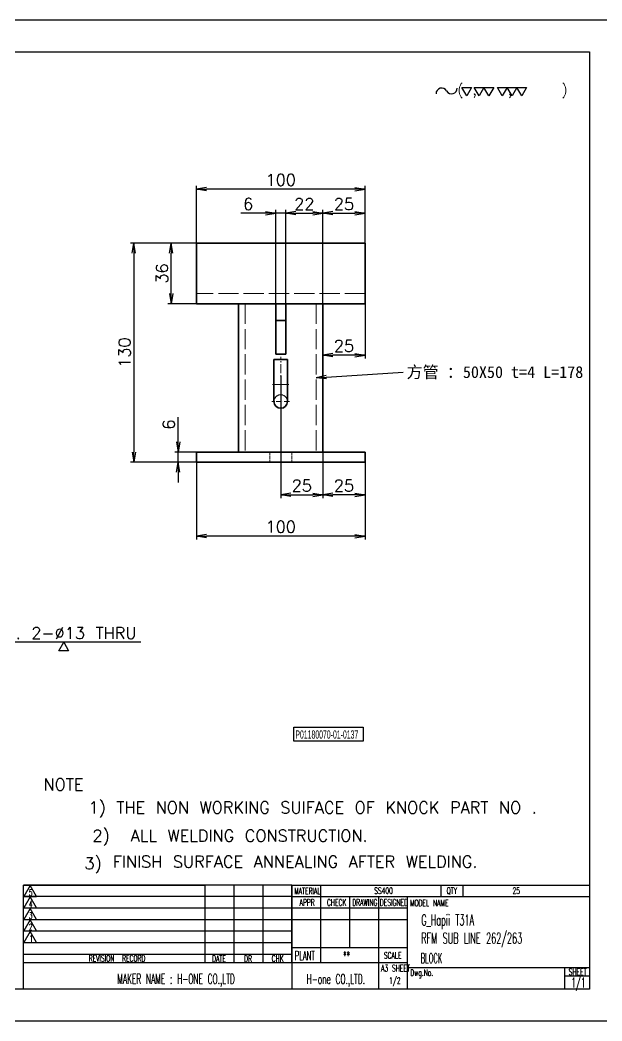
# Model space of a CAD drawing. Header units: inches. Extents: x 21 to 8642, y -3779 to 2137.
# Drawn here: x 7961 to 8306, y 19 to 613 of the extents above; entities that cross this region are included whole.
import ezdxf

# ---------------------------------------------------------------- set-up
doc = ezdxf.new("R2010")
doc.units = ezdxf.units.IN
doc.header["$MEASUREMENT"] = 0
for name, pattern in [('CENTER-HOKUTO', [23, 20, -1, 1, -1]), ('DASHDOT', [18.5, 12, -3, 0.5, -3]), ('DASHED', [15, 12, -3]), ('HIDDEN-HOKUTO', [3.8, 2.5, -1.3])]:
    doc.linetypes.add(name, pattern=pattern)
doc.layers.add('AM_7', color=2, linetype='CENTER-HOKUTO', lineweight=30)
doc.layers.add('AM_HID', color=1, linetype='HIDDEN-HOKUTO', lineweight=25)
for name, color, linetype in [('list', 3, 'Continuous'), ('title_frame', 7, 'Continuous'), ('word_dim', 253, 'Continuous')]:
    doc.layers.add(name, color=color, linetype=linetype)
doc.styles.add('MX_NOTE_STANDARD', font='txt.shx', dxfattribs={"bigfont": 'bigfont.shx'})
doc.styles.get("Standard").update_dxf_attribs({"font": 'txt', "bigfont": 'gbcbig.shx'})
doc.dimstyles.new('STANDARD 1-2', dxfattribs={"dimscale": 2, "dimtxt": 3.5, "dimasz": 3, "dimexe": 1, "dimexo": 0, "dimgap": 1, "dimtad": 3, "dimdsep": 46, "dimtxsty": 'Standard', "dimblk1": 'OPEN', "dimblk2": 'OPEN', "dimsah": 1, "dimcen": 0, "dimclrd": 256, "dimclre": 256, "dimclrt": 3, "dimazin": 2, "dimtfac": 1, "dimtmove": 0, "dimatfit": 3, "dimldrblk": 'OPEN', "dimfxl": 1, "dimtolj": 1, "dimlwd": 25, "dimlwe": 25, "dimarcsym": 0})
doc.dimstyles.new('STANDARD1-2$3', dxfattribs={"dimscale": 2, "dimtxt": 3.5, "dimasz": 3, "dimexe": 1, "dimexo": 0, "dimgap": 1, "dimtad": 3, "dimtoh": 1, "dimdsep": 46, "dimtxsty": 'Standard', "dimblk1": 'OPEN', "dimblk2": 'OPEN', "dimsah": 1, "dimcen": 0, "dimclrd": 256, "dimclre": 256, "dimclrt": 3, "dimadec": 0, "dimazin": 0, "dimtfac": 1, "dimtofl": 0, "dimtmove": 0, "dimatfit": 3, "dimldrblk": 'OPEN', "dimfxl": 1, "dimtolj": 1, "dimtzin": 0, "dimarcsym": 0})

# ---------------------------------------------------------------- blocks, each defined once
blk = doc.blocks.new('_Open')
at = {"color": 0, "lineweight": -2}
for p, q in [((-1, 0.167), (0, 0)), ((-1, -0.167), (0, 0)), ((0, 0), (-1, 0))]:
    blk.add_line(p, q, dxfattribs=at)
blk = doc.blocks.new('*D180')
at = {"lineweight": 25, "transparency": 16777216}
for p, q in [((8118.42, 444.53), (8118.42, 500.22)), ((8140.42, 444.53), (8140.42, 500.22)), ((8124.42, 498.22), (8134.42, 498.22))]:
    blk.add_line(p, q, dxfattribs=at)
at = {"layer": 'DEFPOINTS', "color": 0, "transparency": 16777216}
for p in [(8140.42, 498.22), (8118.42, 444.53), (8140.42, 444.53)]:
    blk.add_point(p, dxfattribs=at)
at = {"lineweight": 25, "transparency": 16777216, "xscale": 6, "yscale": 6, "zscale": 6, "rotation": 180}
blk.add_blockref('_Open', (8118.42, 498.22), dxfattribs=at)
at = {"lineweight": 25, "transparency": 16777216, "xscale": 6, "yscale": 6, "zscale": 6}
blk.add_blockref('_Open', (8140.42, 498.22), dxfattribs=at)
at = {"color": 3, "transparency": 16777216, "insert": (8129.42, 503.72), "char_height": 7, "attachment_point": 5}
blk.add_mtext('\\A1;22', dxfattribs=at)
blk = doc.blocks.new('*D181')
at = {"lineweight": 25, "transparency": 16777216}
for p, q in [((8112.42, 444.53), (8112.42, 500.22)), ((8118.42, 444.53), (8118.42, 500.22)), ((8106.42, 498.22), (8091.76, 498.22)), ((8118.42, 498.22), (8112.42, 498.22)), ((8124.42, 498.22), (8130.42, 498.22))]:
    blk.add_line(p, q, dxfattribs=at)
at = {"layer": 'DEFPOINTS', "color": 0, "transparency": 16777216}
for p in [(8118.42, 498.22), (8112.42, 444.53), (8118.42, 444.53)]:
    blk.add_point(p, dxfattribs=at)
at = {"lineweight": 25, "transparency": 16777216, "xscale": 6, "yscale": 6, "zscale": 6}
blk.add_blockref('_Open', (8112.42, 498.22), dxfattribs=at)
at = {"lineweight": 25, "transparency": 16777216, "xscale": 6, "yscale": 6, "zscale": 6, "rotation": 180}
blk.add_blockref('_Open', (8118.42, 498.22), dxfattribs=at)
at = {"color": 3, "transparency": 16777216, "insert": (8096.09, 503.72), "char_height": 7, "attachment_point": 5}
blk.add_mtext('\\A1;6', dxfattribs=at)
blk = doc.blocks.new('*D182')
at = {"lineweight": 25, "transparency": 16777216}
for p, q in [((8065.42, 480.53), (8065.42, 514.52)), ((8159.42, 512.52), (8071.42, 512.52)), ((8165.42, 480.53), (8165.42, 514.52))]:
    blk.add_line(p, q, dxfattribs=at)
at = {"layer": 'DEFPOINTS', "color": 0, "transparency": 16777216}
for p in [(8065.42, 512.52), (8065.42, 480.53), (8165.42, 480.53)]:
    blk.add_point(p, dxfattribs=at)
at = {"lineweight": 25, "transparency": 16777216, "xscale": 6, "yscale": 6, "zscale": 6, "rotation": 180}
blk.add_blockref('_Open', (8065.42, 512.52), dxfattribs=at)
at = {"lineweight": 25, "transparency": 16777216, "xscale": 6, "yscale": 6, "zscale": 6}
blk.add_blockref('_Open', (8165.42, 512.52), dxfattribs=at)
at = {"color": 3, "transparency": 16777216, "insert": (8115.42, 518.02), "char_height": 7, "attachment_point": 5}
blk.add_mtext('\\A1;100', dxfattribs=at)
blk = doc.blocks.new('*D183')
at = {"lineweight": 25, "transparency": 16777216}
for p, q in [((8165.42, 444.53), (8165.42, 411.98)), ((8140.42, 423.99), (8140.42, 411.98)), ((8159.42, 413.98), (8146.42, 413.98))]:
    blk.add_line(p, q, dxfattribs=at)
at = {"layer": 'DEFPOINTS', "color": 0, "transparency": 16777216}
for p in [(8165.42, 444.53), (8140.42, 423.99), (8140.42, 413.98)]:
    blk.add_point(p, dxfattribs=at)
at = {"lineweight": 25, "transparency": 16777216, "xscale": 6, "yscale": 6, "zscale": 6, "rotation": 180}
blk.add_blockref('_Open', (8140.42, 413.98), dxfattribs=at)
at = {"lineweight": 25, "transparency": 16777216, "xscale": 6, "yscale": 6, "zscale": 6}
blk.add_blockref('_Open', (8165.42, 413.98), dxfattribs=at)
at = {"color": 3, "transparency": 16777216, "insert": (8152.92, 419.48), "char_height": 7, "attachment_point": 5}
blk.add_mtext('\\A1;25', dxfattribs=at)
blk = doc.blocks.new('*D184')
at = {"lineweight": 25, "transparency": 16777216}
for p, q in [((8140.42, 356.53), (8140.42, 329.1)), ((8165.42, 350.53), (8165.42, 329.1)), ((8159.42, 331.1), (8146.42, 331.1))]:
    blk.add_line(p, q, dxfattribs=at)
at = {"layer": 'DEFPOINTS', "color": 0, "transparency": 16777216}
for p in [(8140.42, 356.53), (8165.42, 350.53), (8140.42, 331.1)]:
    blk.add_point(p, dxfattribs=at)
at = {"lineweight": 25, "transparency": 16777216, "xscale": 6, "yscale": 6, "zscale": 6, "rotation": 180}
blk.add_blockref('_Open', (8140.42, 331.1), dxfattribs=at)
at = {"lineweight": 25, "transparency": 16777216, "xscale": 6, "yscale": 6, "zscale": 6}
blk.add_blockref('_Open', (8165.42, 331.1), dxfattribs=at)
at = {"color": 3, "transparency": 16777216, "insert": (8152.92, 336.6), "char_height": 7, "attachment_point": 5}
blk.add_mtext('\\A1;25', dxfattribs=at)
blk = doc.blocks.new('*D185')
at = {"lineweight": 25, "transparency": 16777216}
for p, q in [((8065.42, 350.53), (8065.42, 304.7)), ((8165.42, 350.53), (8165.42, 304.7)), ((8159.42, 306.7), (8071.42, 306.7))]:
    blk.add_line(p, q, dxfattribs=at)
at = {"layer": 'DEFPOINTS', "color": 0, "transparency": 16777216}
for p in [(8065.42, 350.53), (8165.42, 350.53), (8065.42, 306.7)]:
    blk.add_point(p, dxfattribs=at)
at = {"lineweight": 25, "transparency": 16777216, "xscale": 6, "yscale": 6, "zscale": 6, "rotation": 180}
blk.add_blockref('_Open', (8065.42, 306.7), dxfattribs=at)
at = {"lineweight": 25, "transparency": 16777216, "xscale": 6, "yscale": 6, "zscale": 6}
blk.add_blockref('_Open', (8165.42, 306.7), dxfattribs=at)
at = {"color": 3, "transparency": 16777216, "insert": (8115.42, 312.2), "char_height": 7, "attachment_point": 5}
blk.add_mtext('\\A1;100', dxfattribs=at)
blk = doc.blocks.new('*D198')
at = {"lineweight": 25, "transparency": 16777216}
for p, q in [((8065.42, 480.53), (8026.33, 480.53)), ((8028.33, 474.53), (8028.33, 356.53)), ((8065.42, 350.53), (8026.33, 350.53))]:
    blk.add_line(p, q, dxfattribs=at)
at = {"layer": 'DEFPOINTS', "color": 0, "transparency": 16777216}
for p in [(8065.42, 480.53), (8028.33, 350.53), (8065.42, 350.53)]:
    blk.add_point(p, dxfattribs=at)
at = {"lineweight": 25, "transparency": 16777216, "xscale": 6, "yscale": 6, "zscale": 6}
for p, rotation in [((8028.33, 480.53), 90), ((8028.33, 350.53), 270)]:
    blk.add_blockref('_Open', p, dxfattribs=dict(at, rotation=rotation))
at = {"color": 3, "transparency": 16777216, "insert": (8022.83, 415.53), "char_height": 7, "attachment_point": 5, "rotation": 90}
blk.add_mtext('\\A1;130', dxfattribs=at)
blk = doc.blocks.new('*D200')
at = {"lineweight": 25, "transparency": 16777216}
for p, q in [((8065.42, 480.53), (8048.49, 480.53)), ((8050.49, 450.53), (8050.49, 474.53)), ((8065.42, 444.53), (8048.49, 444.53))]:
    blk.add_line(p, q, dxfattribs=at)
at = {"layer": 'DEFPOINTS', "color": 0, "transparency": 16777216}
for p in [(8050.49, 480.53), (8065.42, 480.53), (8065.42, 444.53)]:
    blk.add_point(p, dxfattribs=at)
at = {"lineweight": 25, "transparency": 16777216, "xscale": 6, "yscale": 6, "zscale": 6}
for p, rotation in [((8050.49, 480.53), 90), ((8050.49, 444.53), 270)]:
    blk.add_blockref('_Open', p, dxfattribs=dict(at, rotation=rotation))
at = {"color": 3, "transparency": 16777216, "insert": (8044.99, 462.53), "char_height": 7, "attachment_point": 5, "rotation": 90}
blk.add_mtext('\\A1;36', dxfattribs=at)
blk = doc.blocks.new('*D201')
at = {"linetype": 'Continuous', "lineweight": -2, "ltscale": 2, "transparency": 16777216}
for p, q in [((7941.08, 243.62), (7880.75, 210.51)), ((8032.41, 243.62), (7941.08, 243.62))]:
    blk.add_line(p, q, dxfattribs=at)
at = {"layer": 'DEFPOINTS', "color": 0, "linetype": 'Continuous', "ltscale": 2, "transparency": 16777216}
for p in [(7875.49, 207.62), (7864.1, 201.36)]:
    blk.add_point(p, dxfattribs=at)
at = {"linetype": 'Continuous', "lineweight": -2, "ltscale": 2, "transparency": 16777216, "xscale": 6, "yscale": 6, "zscale": 6, "rotation": 208.7602868627807}
blk.add_blockref('_Open', (7875.49, 207.62), dxfattribs=at)
at = {"color": 3, "linetype": 'Continuous', "ltscale": 2, "transparency": 16777216, "insert": (7987.75, 249.12), "char_height": 7, "attachment_point": 5}
blk.add_mtext('\\A1;DR. {\\Fromans,bigfont|c134;2}-{\\Fromans,bigfont|c134;∅13} THRU', dxfattribs=at)
blk = doc.blocks.new('*D204')
at = {"lineweight": 25, "transparency": 16777216}
for p, q in [((8115.42, 401.33), (8115.42, 329.1)), ((8140.42, 356.53), (8140.42, 329.1)), ((8121.42, 331.1), (8134.42, 331.1))]:
    blk.add_line(p, q, dxfattribs=at)
at = {"layer": 'DEFPOINTS', "color": 0, "transparency": 16777216}
for p in [(8115.42, 401.33), (8140.42, 356.53), (8140.42, 331.1)]:
    blk.add_point(p, dxfattribs=at)
at = {"lineweight": 25, "transparency": 16777216, "xscale": 6, "yscale": 6, "zscale": 6, "rotation": 180}
blk.add_blockref('_Open', (8115.42, 331.1), dxfattribs=at)
at = {"lineweight": 25, "transparency": 16777216, "xscale": 6, "yscale": 6, "zscale": 6}
blk.add_blockref('_Open', (8140.42, 331.1), dxfattribs=at)
at = {"color": 3, "transparency": 16777216, "insert": (8127.92, 336.6), "char_height": 7, "attachment_point": 5}
blk.add_mtext('\\A1;25', dxfattribs=at)
blk = doc.blocks.new('*D205')
at = {"lineweight": 25, "transparency": 16777216}
for p, q in [((8054.51, 362.53), (8054.51, 377.19)), ((8065.42, 356.53), (8052.51, 356.53)), ((8054.51, 350.53), (8054.51, 356.53)), ((8065.42, 350.53), (8052.51, 350.53)), ((8054.51, 344.53), (8054.51, 338.53))]:
    blk.add_line(p, q, dxfattribs=at)
at = {"layer": 'DEFPOINTS', "color": 0, "transparency": 16777216}
for p in [(8054.51, 356.53), (8065.42, 356.53), (8065.42, 350.53)]:
    blk.add_point(p, dxfattribs=at)
at = {"lineweight": 25, "transparency": 16777216, "xscale": 6, "yscale": 6, "zscale": 6}
for p, rotation in [((8054.51, 356.53), 270), ((8054.51, 350.53), 90)]:
    blk.add_blockref('_Open', p, dxfattribs=dict(at, rotation=rotation))
at = {"color": 3, "transparency": 16777216, "insert": (8049.01, 372.86), "char_height": 7, "attachment_point": 5, "rotation": 90}
blk.add_mtext('\\A1;6', dxfattribs=at)
blk = doc.blocks.new('*D206')
at = {"lineweight": 25, "transparency": 16777216}
for p, q in [((8140.42, 444.53), (8140.42, 500.22)), ((8165.42, 480.53), (8165.42, 500.22)), ((8146.42, 498.22), (8159.42, 498.22))]:
    blk.add_line(p, q, dxfattribs=at)
at = {"layer": 'DEFPOINTS', "color": 0, "transparency": 16777216}
for p in [(8165.42, 498.22), (8165.42, 480.53), (8140.42, 444.53)]:
    blk.add_point(p, dxfattribs=at)
at = {"lineweight": 25, "transparency": 16777216, "xscale": 6, "yscale": 6, "zscale": 6, "rotation": 180}
blk.add_blockref('_Open', (8140.42, 498.22), dxfattribs=at)
at = {"lineweight": 25, "transparency": 16777216, "xscale": 6, "yscale": 6, "zscale": 6}
blk.add_blockref('_Open', (8165.42, 498.22), dxfattribs=at)
at = {"color": 3, "transparency": 16777216, "insert": (8152.92, 503.72), "char_height": 7, "attachment_point": 5}
blk.add_mtext('\\A1;25', dxfattribs=at)
blk = doc.blocks.new('shiage0')
at = {"layer": 'word_dim', "color": 3, "linetype": 'Continuous'}
for centre, start, end in [((1.69, 0), 30, 180), ((4.61, 1.69), 210, 0)]:
    blk.add_arc(centre, 1.69, start, end, dxfattribs=at)
blk = doc.blocks.new('10')
at = {"layer": 'title_frame', "color": 3, "linetype": 'Continuous'}
for points in [[(9.63, 2.65), (8.18, 5.15), (11.07, 5.15)], [(13.31, 2.65), (11.86, 5.15), (17.64, 5.15), (16.2, 2.65), (14.75, 5.15)], [(20.17, 2.65), (18.73, 5.15), (27.4, 5.15), (25.95, 2.65), (24.51, 5.15), (23.06, 2.65), (21.62, 5.15)]]:
    blk.add_lwpolyline(points, close=True, dxfattribs=at)
blk.add_blockref('shiage0', (0.52, 3.24), dxfattribs=at)
blk.add_text('( ,   ,     )', height=3, dxfattribs=at).set_placement((6.84, 2.97))
blk = doc.blocks.new('shiage1')
at = {"layer": 'word_dim', "color": 3, "linetype": 'Continuous'}
for p, q in [((0, 0), (-1.44, 2.5)), ((-1.44, 2.5), (1.44, 2.5)), ((1.44, 2.5), (0, 0))]:
    blk.add_line(p, q, dxfattribs=at)

msp = doc.modelspace()

# ---------------------------------------------------------------- linework, layer by layer
at = {"color": 7, "lineweight": 35}
for p, q in [((8165.422, 480.527), (8065.422, 480.527)), ((8065.422, 480.527), (8065.422, 444.527)), ((8165.422, 480.527), (8165.422, 444.527)), ((8165.422, 444.527), (8065.422, 444.527)), ((8090.422, 444.527), (8090.422, 356.527)), ((8090.422, 444.527), (8112.422, 444.527)), ((8112.422, 424.527), (8112.422, 444.527)), ((8118.422, 444.527), (8140.422, 444.527)), ((8118.422, 424.527), (8118.422, 444.527)), ((8140.422, 444.527), (8140.422, 356.527)), ((8112.422, 414.527), (8112.422, 424.527)), ((8118.422, 414.527), (8118.422, 424.527)), ((8065.422, 356.527), (8165.422, 356.527)), ((8065.422, 350.527), (8165.422, 350.527))]:
    msp.add_line(p, q, dxfattribs=at)
at = {"color": 7, "lineweight": 35, "ltscale": 0.15}
for p, q in [((8118.422, 444.527), (8112.422, 444.527)), ((8118.422, 434.527), (8112.422, 434.527)), ((8118.422, 414.527), (8112.422, 414.527)), ((8065.422, 356.527), (8065.422, 350.527)), ((8165.422, 356.527), (8165.422, 350.527))]:
    msp.add_line(p, q, dxfattribs=at)
at = {"color": 7, "lineweight": 35, "ltscale": 0.375}
for p, q in [((8111.422, 396.527), (8111.422, 411.527)), ((8119.422, 396.527), (8119.422, 411.527))]:
    msp.add_line(p, q, dxfattribs=at)
at = {"color": 7, "lineweight": 35, "ltscale": 0.2}
msp.add_line((8119.422, 411.527), (8111.422, 411.527), dxfattribs=at)
at = {"color": 7, "lineweight": 35, "ltscale": 0.25}
for p, q in [((8111.422, 386.527), (8111.422, 396.527)), ((8119.422, 386.527), (8119.422, 396.527))]:
    msp.add_line(p, q, dxfattribs=at)
at = {"color": 7, "lineweight": 13, "ltscale": 0.2}
msp.add_line((8119.422, 396.527), (8111.422, 396.527), dxfattribs=at)
at = {"color": 7, "lineweight": 35}
msp.add_arc((8115.422, 386.527), 4, 180.000005, 0, dxfattribs=at)
at = {"layer": 'AM_7', "color": 2, "linetype": 'DASHDOT', "lineweight": 13, "ltscale": 0.45}
msp.add_line((8115.422, 395.027), (8115.422, 413.027), dxfattribs=at)
at = {"layer": 'AM_7', "color": 2, "linetype": 'DASHDOT', "lineweight": 13, "ltscale": 0.240015}
msp.add_line((8120.222, 396.527), (8110.622, 396.527), dxfattribs=at)
at = {"layer": 'AM_7', "color": 2, "linetype": 'DASHDOT', "lineweight": 13, "ltscale": 0.259998}
msp.add_line((8120.622, 386.527), (8110.222, 386.527), dxfattribs=at)
at = {"layer": 'AM_7', "color": 2, "linetype": 'DASHDOT', "lineweight": 13, "ltscale": 0.260001}
msp.add_line((8115.422, 391.728), (8115.422, 381.327), dxfattribs=at)
at = {"layer": 'AM_7', "color": 2, "linetype": 'DASHDOT', "lineweight": 13, "ltscale": 0.180015}
msp.add_line((8115.422, 357.128), (8115.422, 349.927), dxfattribs=at)
at = {"layer": 'AM_HID', "color": 1, "linetype": 'DASHED', "lineweight": 13}
for p, q in [((8165.422, 450.527), (8065.422, 450.527)), ((8094.422, 444.527), (8094.422, 356.527)), ((8136.422, 444.527), (8136.422, 356.527)), ((8090.422, 356.527), (8140.422, 356.527))]:
    msp.add_line(p, q, dxfattribs=at)
at = {"layer": 'AM_HID', "color": 1, "linetype": 'DASHED', "lineweight": 13, "ltscale": 0.15}
for p, q in [((8112.422, 444.527), (8118.422, 444.527)), ((8118.422, 434.527), (8112.422, 434.527)), ((8108.922, 356.527), (8108.922, 350.527)), ((8108.922, 356.527), (8108.922, 350.527)), ((8121.922, 356.527), (8121.922, 350.527)), ((8121.922, 356.527), (8121.922, 350.527))]:
    msp.add_line(p, q, dxfattribs=at)
at = {"layer": 'AM_HID', "color": 1, "linetype": 'DASHED', "lineweight": 13, "ltscale": 0.2}
msp.add_line((8119.422, 396.527), (8111.422, 396.527), dxfattribs=at)
at = {"layer": 'AM_HID', "color": 1, "linetype": 'DASHED', "lineweight": 13}
msp.add_arc((8115.422, 386.527), 4, 0, 180.000005, dxfattribs=at)
at = {"layer": 'title_frame'}
for p, q in [((8123.273, 193.275), (8164.328, 193.275)), ((8123.273, 184.875), (8123.273, 193.275)), ((8164.328, 193.275), (8164.328, 184.875)), ((8164.328, 184.875), (8123.273, 184.875)), ((7962.855, 37.839), (7962.855, 99.579)), ((7962.855, 99.579), (8070.655, 99.579)), ((8122.105, 99.579), (7962.855, 99.579)), ((7966.815, 99.337), (7963.056, 92.826)), ((7970.574, 92.826), (7966.815, 99.337)), ((8070.655, 53.519), (8070.655, 99.579)), ((8087.805, 53.519), (8087.805, 99.579)), ((8087.805, 53.519), (8087.805, 99.579)), ((8104.955, 53.519), (8104.955, 99.579)), ((8104.955, 53.519), (8104.955, 99.579)), ((8122.105, 99.579), (8122.105, 92.719)), ((8122.105, 99.579), (8122.105, 37.839)), ((8122.105, 99.579), (8122.105, 37.839)), ((8122.105, 53.519), (8122.105, 99.579)), ((8122.105, 99.579), (8298.505, 99.579)), ((8139.255, 53.519), (8139.255, 99.579)), ((8210.305, 99.579), (8210.305, 92.719)), ((8223.45, 99.579), (8223.45, 92.719)), ((8070.655, 92.719), (7962.855, 92.719)), ((8122.105, 92.719), (7962.855, 92.719)), ((7963.056, 92.826), (7970.574, 92.826)), ((7966.815, 92.522), (7963.056, 86.01)), ((7970.574, 86.01), (7966.815, 92.522)), ((8122.105, 92.719), (8298.505, 92.719)), ((8156.405, 62.528), (8156.405, 92.719)), ((8173.555, 37.839), (8173.555, 92.719)), ((8190.705, 37.839), (8190.705, 92.719)), ((8070.655, 85.859), (7962.855, 85.859)), ((8122.105, 85.859), (7962.855, 85.859)), ((7963.056, 86.01), (7970.574, 86.01)), ((7966.815, 85.604), (7963.056, 79.092)), ((7970.574, 79.092), (7966.815, 85.604)), ((8190.705, 85.859), (8122.105, 85.859)), ((8070.655, 78.999), (7962.855, 78.999)), ((8122.105, 78.999), (7962.855, 78.999)), ((7963.056, 79.092), (7970.574, 79.092)), ((7966.815, 78.914), (7963.056, 72.403)), ((7970.574, 72.403), (7966.815, 78.914)), ((8190.705, 78.999), (8122.105, 78.999)), ((8070.655, 72.139), (7962.855, 72.139)), ((8122.105, 72.139), (7962.855, 72.139)), ((7963.056, 72.403), (7970.574, 72.403)), ((7966.815, 71.996), (7963.056, 65.485)), ((7970.574, 65.485), (7966.815, 71.996)), ((7963.056, 65.485), (7970.574, 65.485)), ((8070.655, 65.279), (7962.855, 65.279)), ((8122.105, 65.279), (7962.855, 65.279)), ((8122.105, 62.528), (8190.705, 62.528)), ((8070.655, 58.419), (7962.855, 58.419)), ((8122.105, 58.419), (7962.855, 58.419)), ((8122.105, 53.519), (7962.855, 53.519)), ((8190.705, 53.519), (8122.105, 53.519)), ((8190.705, 50.579), (8298.505, 50.579)), ((8283.805, 50.579), (8283.805, 37.839)), ((8283.805, 45.679), (8298.505, 45.679)), ((8298.505, 37.839), (8190.705, 37.839))]:
    msp.add_line(p, q, dxfattribs=at)
at = {"layer": 'title_frame', "color": 4}
msp.add_lwpolyline([(8319.155, 612.914), (7479.155, 612.914), (7479.155, 18.914), (8319.155, 18.914)], close=True, dxfattribs=at)
at = {"layer": 'word_dim'}
msp.add_lwpolyline([(7499.805, 593.989), (8298.505, 593.989), (8298.505, 37.839), (7499.805, 37.839)], close=True, dxfattribs=at)

# ---------------------------------------------------------------- block references
at = {"layer": 'word_dim', "ltscale": 2, "xscale": 2, "yscale": 2, "zscale": 2}
msp.add_blockref('10', (8206.503, 562.643), dxfattribs=at)
at = {"layer": 'word_dim', "color": 3, "linetype": 'Continuous', "ltscale": 2, "xscale": 1.999999999997468, "yscale": 2, "zscale": 1.999999999999693, "rotation": 179.8743576965715}
msp.add_blockref('shiage1', (7986.7, 243.617), dxfattribs=at)

# ---------------------------------------------------------------- texts
at = {"color": 3, "insert": (8190.069, 407.494), "char_height": 7, "attachment_point": 1}
msp.add_mtext('\\A1;{\\fSimSun|b0|i0|c134|p2;方管 ：50X50 t=4 L=178}', dxfattribs=at)
at = {"layer": 'list', "linetype": 'Continuous', "ltscale": 2}
for s, p in [('3) ', (7998.996, 108.959)), ('FINISH SURFACE ANNEALING AFTER WELDING.', (8015.777, 109.956))]:
    msp.add_text(s, height=7, dxfattribs=at).set_placement(p)
at = {"layer": 'title_frame', "color": 3, "style": 'MX_NOTE_STANDARD'}
for s, height, width, p in [('5', 3.759, 0.545, (7966.025, 93.268)), ('MATERIAL', 3.8667, 0.545, (8123.449, 94.116)), ('SS400', 3.8667, 0.545, (8170.852, 94.284)), ('QTY', 3.8667, 0.545, (8213.851, 94.284)), ('25', 3.8667, 0.545, (8252.922, 94.284)), ('4', 3.759, 0.545, (7966.025, 86.452)), ('APPR', 3.8667, 0.545, (8126.64, 87.312)), ('CHECK', 3.8667, 0.545, (8142.832, 87.312)), ('DRAWING', 3.8667, 0.545, (8157.871, 87.312)), ('DESIGNED', 3.8667, 0.545, (8174.254, 87.312)), ('MODEL NAME', 3.8667, 0.545, (8192.111, 87.017)), ('3', 3.759, 0.545, (7966.025, 79.534)), ('G_Hapii T31A ', 6.468, 0.545, (8198.787, 75.573)), ('2', 3.759, 0.545, (7966.025, 72.845)), ('RFM SUB LINE 262/263', 6.468, 0.545, (8198.787, 64.84)), ('1', 3.759, 0.545, (7966.418, 65.927)), ('PLANT', 5.3704, 0.545, (8123.777, 55.027)), ('**', 5.3704, 0.545, (8152.491, 55.027)), ('SCALE', 3.8667, 0.545, (8176.606, 55.908)), ('REVISION  RECORD', 3.86669, 0.545, (8001.503, 54.153)), ('DATE', 3.8667, 0.545, (8074.729, 53.994)), ('DR', 3.8667, 0.545, (8093.717, 53.973)), ('CHK', 3.8667, 0.545, (8110.071, 54.039)), ('BLOCK', 5.88, 0.5, (8198.411, 53.257)), ('A3 SHEET', 3.8667, 0.545, (8174.964, 48.273)), ('Dwg.No.', 3.8667, 0.545, (8192.283, 45.635)), ('SHEET', 3.8667, 0.545, (8286.285, 46.094)), ('MAKER NAME : H-ONE CO.,LTD', 5.88, 0.545, (8018.514, 40.972)), ('H-one CO.,LTD.', 5.88, 0.545, (8130.817, 40.876)), ('1/2', 3.8667, 0.545, (8179.668, 40.914)), ('1/1', 5.88, 0.545, (8287.719, 38.771))]:
    msp.add_text(s, height=height, dxfattribs=dict(at, width=width)).set_placement(p)
at = {"layer": 'title_frame', "color": 3, "insert": (8124.1, 191.363), "char_height": 4.9, "width": 8.2214, "attachment_point": 1, "style": 'MX_NOTE_STANDARD'}
msp.add_mtext('{\\f3 of 9 Barcode|b0|i0|c0|p82;\\W0.5;P01180070-\\f3 of 9 Barcode|b0|i0|c134|p82;01\\f3 of 9 Barcode|b0|i0|c0|p82;-0\\f3 of 9 Barcode|b0|i0|c134|p82;137}', dxfattribs=at)
at = {"layer": 'word_dim', "color": 3, "linetype": 'Continuous'}
msp.add_text('NOTE  ', height=7, dxfattribs=at).set_placement((7974.712, 155.729))
at = {"layer": 'word_dim', "color": 3, "char_height": 7, "attachment_point": 1}
for s, insert, width in [('1) THE NON WORKING SUIFACE OF KNOCK PART NO .', (8001.444, 149.085), 352.13365), ('  2)  ALL WELDING CONSTRUCTION.', (7991.262, 132.369), 303.33333)]:
    msp.add_mtext(s, dxfattribs=dict(at, insert=insert, width=width))

# ---------------------------------------------------------------- dimensions: what is measured, and where the dimension line sits
for base, p1, p2, picture, middle in [((8065.422, 512.524), (8165.422, 480.527), (8065.422, 480.527), '*D182', (8115.422, 518.024)), ((8140.422, 498.215), (8118.422, 444.527), (8140.422, 444.527), '*D180', (8129.422, 503.715)), ((8165.422, 498.215), (8140.422, 444.527), (8165.422, 480.527), '*D206', (8152.922, 503.715)), ((8140.422, 413.981), (8165.422, 444.527), (8140.422, 423.988), '*D183', (8152.922, 419.481)), ((8140.422, 331.1), (8115.422, 401.327), (8140.422, 356.527), '*D204', (8127.922, 336.6)), ((8140.422, 331.1), (8165.422, 350.527), (8140.422, 356.527), '*D184', (8152.922, 336.6)), ((8065.422, 306.697), (8165.422, 350.527), (8065.422, 350.527), '*D185', (8115.422, 312.197))]:
    dim = msp.add_linear_dim(base=base, p1=p1, p2=p2, dimstyle='STANDARD 1-2')
    dim.commit()
    dim.dimension.update_dxf_attribs({"geometry": picture, "text_midpoint": middle})
dim = msp.add_linear_dim(base=(8118.422, 498.215), p1=(8112.422, 444.527), p2=(8118.422, 444.527), dimstyle='STANDARD 1-2')
dim.commit()
dim.dimension.update_dxf_attribs({"geometry": '*D181', "text_midpoint": (8096.089, 498.215), "dimtype": 160})
for base, p1, p2, picture, middle in [((8028.335, 350.527), (8065.422, 480.527), (8065.422, 350.527), '*D198', (8022.835, 415.527)), ((8050.488, 480.527), (8065.422, 444.527), (8065.422, 480.527), '*D200', (8044.988, 462.527)), ((8054.508, 356.527), (8065.422, 350.527), (8065.422, 356.527), '*D205', (8049.008, 372.861))]:
    dim = msp.add_linear_dim(base=base, p1=p1, p2=p2, angle=90, dimstyle='STANDARD 1-2')
    dim.commit()
    dim.dimension.update_dxf_attribs({"geometry": picture, "text_midpoint": middle})
at = {"linetype": 'Continuous', "ltscale": 2}
dim = msp.add_diameter_dim_2p(p1=(7864.098, 201.365), p2=(7875.495, 207.62), text='DR. {\\Fromans,bigfont|c134;2}-{\\Fromans,bigfont|c134;<>} THRU', dimstyle='STANDARD1-2$3', dxfattribs=at)
dim.commit()
dim.dimension.update_dxf_attribs({"geometry": '*D201', "text_midpoint": (7987.747, 243.617), "dimtype": 163})

# ---------------------------------------------------------------- leaders
at = {"annotation_type": 0, "has_hookline": 1, "hookline_direction": 0, "text_width": 109.106}
msp.add_leader([(8136.422, 400.527), (8188.069, 403.994)], dimstyle='STANDARD 1-2', override={"dimgap": 1, "dimtad": 0}, dxfattribs=at)

doc.saveas('drawing.dxf')
